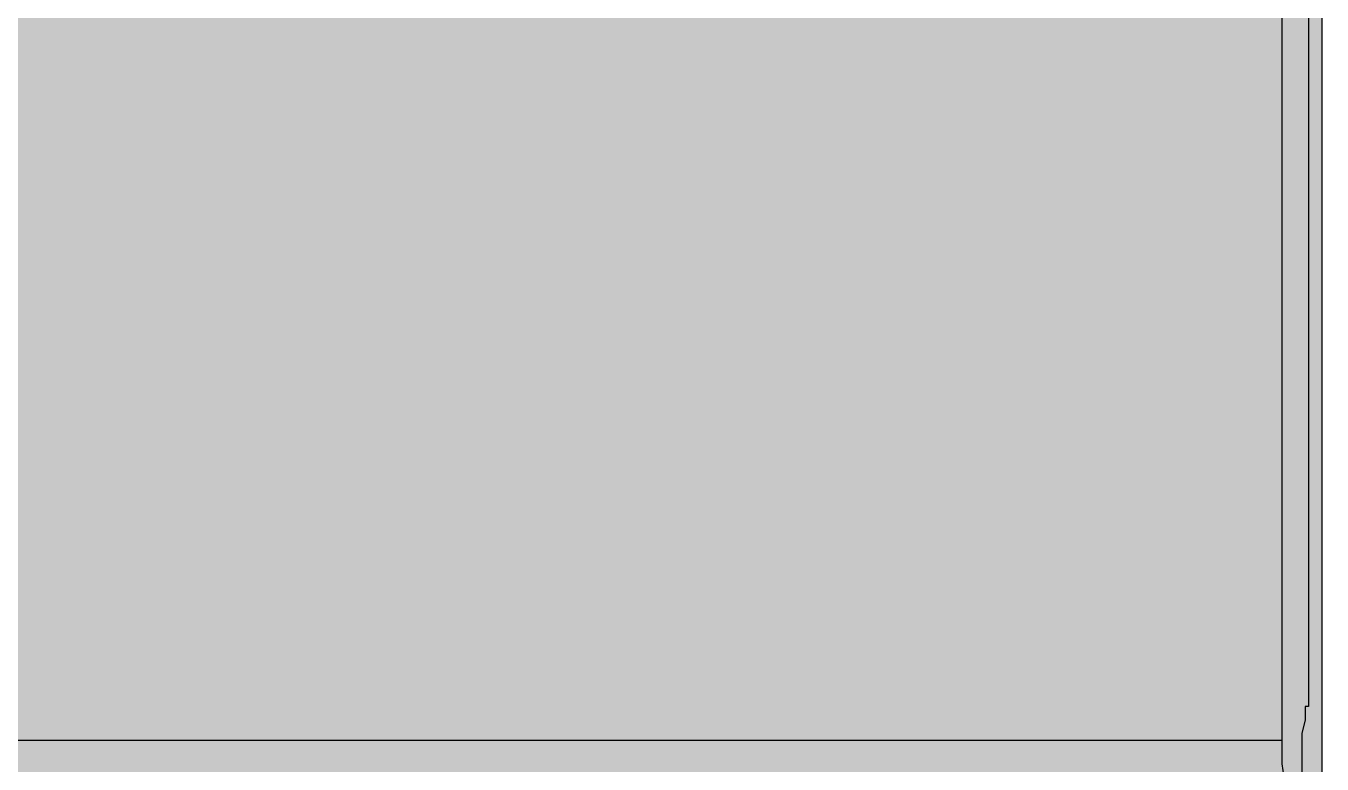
# Model space of a CAD drawing. Header units: millimetres. Extents: x 0 to 966, y -664 to 90.
# Drawn here: x 860.09 to 894, y 23.7 to 43.02 of the extents above; entities that cross this region are included whole.
import ezdxf

# ---------------------------------------------------------------- set-up
doc = ezdxf.new("R2010")
doc.units = ezdxf.units.MM
for name, color, linetype in [('HDL_BODY', 7, 'Continuous'), ('HDL_DETAIL', 7, 'Continuous'), ('HDL_PRINT', 7, 'Continuous')]:
    doc.layers.add(name, color=color, linetype=linetype)

# ---------------------------------------------------------------- blocks, each defined once
blk = doc.blocks.new('M_R8.16.1-CD_FRONT')
at = {"layer": 'HDL_BODY', "true_color": 0x202126}
blk.add_hatch(color=250, dxfattribs=at).paths.add_polyline_path([(0, 0), (144, 0), (144, 90), (0, 90)])
at = {"layer": 'HDL_BODY', "true_color": 0x2a2a30}
blk.add_hatch(color=250, dxfattribs=at).paths.add_polyline_path([(0.4, 20.52), (143.6, 20.52), (143.6, 68.31), (0.4, 68.31)])
at = {"layer": 'HDL_PRINT', "true_color": 0xdee1e9}
for points in [[(115.605, 41.078), (116.575, 42.574), (117.37, 41.078), (115.605, 41.078)], [(132.185, 41.078), (133.155, 42.663), (133.946, 41.078), (132.185, 41.078)], [(116.664, 38.873), (116.664, 39.224), (117.634, 39.224), (117.634, 38.344), (117.602, 38.315), (117.563, 38.286), (117.52, 38.256), (117.472, 38.227), (117.421, 38.198), (117.366, 38.168), (117.31, 38.138), (117.252, 38.109), (117.194, 38.079), (117.135, 38.053), (117.075, 38.033), (117.016, 38.018), (116.957, 38.007), (116.899, 38), (116.84, 37.996), (116.781, 37.994), (116.723, 37.993), (116.664, 37.993), (116.587, 37.993), (116.515, 37.994), (116.448, 37.997), (116.384, 38.004), (116.323, 38.015), (116.265, 38.03), (116.209, 38.053), (116.154, 38.082), (116.101, 38.121), (116.048, 38.168), (115.989, 38.198), (115.93, 38.228), (115.874, 38.26), (115.819, 38.293), (115.768, 38.33), (115.72, 38.37), (115.676, 38.414), (115.638, 38.464), (115.605, 38.519), (115.579, 38.582), (115.559, 38.649), (115.544, 38.72), (115.533, 38.793), (115.526, 38.866), (115.522, 38.939), (115.519, 39.01), (115.519, 39.076), (115.518, 39.138), (115.519, 39.223), (115.519, 39.302), (115.522, 39.376), (115.526, 39.446), (115.533, 39.512), (115.544, 39.575), (115.559, 39.636), (115.579, 39.695), (115.605, 39.754), (115.661, 39.812), (115.712, 39.87), (115.759, 39.927), (115.804, 39.981), (115.849, 40.033), (115.894, 40.081), (115.941, 40.124), (115.992, 40.162), (116.048, 40.194), (116.107, 40.221), (116.165, 40.241), (116.224, 40.257), (116.282, 40.268), (116.341, 40.275), (116.399, 40.28), (116.458, 40.282), (116.516, 40.283), (116.575, 40.283), (116.676, 40.283), (116.767, 40.282), (116.85, 40.279), (116.926, 40.272), (116.995, 40.261), (117.058, 40.245), (117.117, 40.223), (117.174, 40.193), (117.227, 40.155), (117.28, 40.108), (117.336, 40.075), (117.386, 40.036), (117.428, 39.993), (117.464, 39.945), (117.493, 39.894), (117.516, 39.84), (117.532, 39.784), (117.542, 39.726), (117.545, 39.667), (117.105, 39.578), (117.099, 39.616), (117.085, 39.654), (117.063, 39.692), (117.034, 39.729), (117.002, 39.767), (116.966, 39.805), (116.929, 39.843), (116.891, 39.848), (116.851, 39.86), (116.808, 39.877), (116.761, 39.895), (116.708, 39.912), (116.646, 39.925), (116.575, 39.929), (116.509, 39.925), (116.445, 39.914), (116.382, 39.897), (116.322, 39.875), (116.267, 39.849), (116.216, 39.819), (116.172, 39.787), (116.134, 39.754), (116.109, 39.701), (116.083, 39.648), (116.058, 39.593), (116.035, 39.537), (116.014, 39.479), (115.996, 39.419), (115.981, 39.355), (115.969, 39.287), (115.961, 39.215), (115.959, 39.138), (115.962, 39.053), (115.971, 38.975), (115.985, 38.903), (116.004, 38.838), (116.026, 38.779), (116.051, 38.727), (116.078, 38.681), (116.106, 38.641), (116.134, 38.608), (116.167, 38.553), (116.206, 38.504), (116.249, 38.462), (116.297, 38.426), (116.348, 38.396), (116.403, 38.373), (116.459, 38.357), (116.517, 38.347), (116.575, 38.344), (116.618, 38.349), (116.669, 38.361), (116.724, 38.379), (116.78, 38.398), (116.835, 38.415), (116.886, 38.428), (116.929, 38.433), (116.972, 38.439), (117.013, 38.455), (117.049, 38.476), (117.078, 38.497), (117.098, 38.513), (117.105, 38.519), (117.105, 38.873), (116.664, 38.873)], [(132.185, 37.993), (132.185, 40.283), (132.625, 40.283), (132.625, 39.403), (133.506, 39.403), (133.506, 40.283), (133.946, 40.283), (133.946, 37.993), (133.506, 37.993), (133.506, 38.962), (132.625, 38.962), (132.625, 37.993), (132.185, 37.993)], [(115.429, 31.998), (115.429, 34.024), (116.048, 34.024), (116.399, 32.614), (116.754, 34.024), (117.37, 34.024), (117.37, 31.998), (117.015, 31.998), (117.015, 33.584), (116.664, 31.998), (116.224, 31.998), (115.87, 33.584), (115.87, 31.998), (115.429, 31.998)], [(117.634, 31.998), (118.164, 34.024), (118.429, 34.024), (117.899, 31.998), (117.634, 31.998)], [(123.896, 31.998), (123.542, 31.998), (123.542, 33.497), (123.483, 33.441), (123.425, 33.391), (123.366, 33.346), (123.308, 33.306), (123.249, 33.269), (123.19, 33.235), (123.131, 33.203), (123.072, 33.173), (123.012, 33.143), (123.012, 33.497), (123.046, 33.526), (123.081, 33.549), (123.117, 33.567), (123.157, 33.584), (123.201, 33.601), (123.25, 33.62), (123.304, 33.643), (123.366, 33.673), (123.399, 33.709), (123.432, 33.752), (123.465, 33.799), (123.498, 33.848), (123.531, 33.898), (123.564, 33.945), (123.598, 33.988), (123.631, 34.024), (123.896, 34.024), (123.896, 31.998)], [(127.774, 31.998), (127.423, 31.998), (127.423, 33.497), (127.363, 33.441), (127.304, 33.391), (127.245, 33.346), (127.186, 33.306), (127.128, 33.269), (127.069, 33.235), (127.01, 33.203), (126.952, 33.173), (126.893, 33.143), (126.893, 33.497), (126.93, 33.526), (126.974, 33.549), (127.021, 33.567), (127.07, 33.584), (127.119, 33.601), (127.166, 33.62), (127.208, 33.643), (127.244, 33.673), (127.278, 33.709), (127.311, 33.752), (127.345, 33.799), (127.378, 33.848), (127.411, 33.898), (127.444, 33.945), (127.477, 33.988), (127.509, 34.024), (127.774, 34.024), (127.774, 31.998)], [(130.685, 32.789), (131.039, 32.614), (131.033, 32.555), (131.015, 32.498), (130.989, 32.441), (130.957, 32.387), (130.92, 32.336), (130.881, 32.288), (130.842, 32.245), (130.806, 32.206), (130.774, 32.173), (130.715, 32.121), (130.655, 32.081), (130.596, 32.05), (130.537, 32.028), (130.479, 32.013), (130.42, 32.004), (130.361, 32), (130.303, 31.998), (130.244, 31.998), (130.165, 32.001), (130.086, 32.008), (130.008, 32.021), (129.932, 32.04), (129.858, 32.063), (129.787, 32.092), (129.719, 32.127), (129.654, 32.167), (129.594, 32.212), (129.539, 32.263), (129.489, 32.318), (129.444, 32.378), (129.404, 32.442), (129.37, 32.51), (129.341, 32.582), (129.317, 32.656), (129.298, 32.732), (129.285, 32.81), (129.277, 32.888), (129.274, 32.968), (129.276, 33.061), (129.283, 33.151), (129.294, 33.236), (129.309, 33.316), (129.329, 33.393), (129.353, 33.465), (129.382, 33.532), (129.415, 33.596), (129.452, 33.655), (129.493, 33.709), (129.539, 33.759), (129.594, 33.81), (129.654, 33.855), (129.719, 33.895), (129.787, 33.929), (129.858, 33.958), (129.932, 33.982), (130.008, 34), (130.086, 34.014), (130.165, 34.021), (130.244, 34.024), (130.321, 34.021), (130.393, 34.014), (130.461, 34.003), (130.525, 33.988), (130.586, 33.97), (130.644, 33.949), (130.7, 33.926), (130.754, 33.901), (130.808, 33.875), (130.86, 33.848), (130.894, 33.811), (130.926, 33.768), (130.956, 33.721), (130.983, 33.672), (131.006, 33.623), (131.023, 33.576), (131.035, 33.534), (131.039, 33.497), (130.685, 33.408), (130.651, 33.446), (130.626, 33.482), (130.605, 33.515), (130.586, 33.543), (130.566, 33.564), (130.541, 33.579), (130.509, 33.584), (130.471, 33.617), (130.433, 33.64), (130.395, 33.656), (130.358, 33.666), (130.32, 33.671), (130.282, 33.673), (130.244, 33.673), (130.174, 33.673), (130.113, 33.671), (130.059, 33.666), (130.012, 33.656), (129.969, 33.64), (129.929, 33.617), (129.89, 33.584), (129.861, 33.525), (129.833, 33.467), (129.806, 33.408), (129.781, 33.349), (129.759, 33.291), (129.741, 33.232), (129.727, 33.173), (129.718, 33.113), (129.714, 33.054), (129.718, 32.969), (129.727, 32.891), (129.741, 32.819), (129.759, 32.754), (129.781, 32.695), (129.806, 32.644), (129.833, 32.598), (129.861, 32.56), (129.89, 32.527), (129.924, 32.469), (129.958, 32.424), (129.995, 32.393), (130.035, 32.371), (130.079, 32.358), (130.127, 32.352), (130.182, 32.349), (130.244, 32.349), (130.282, 32.349), (130.32, 32.351), (130.358, 32.356), (130.395, 32.366), (130.433, 32.382), (130.471, 32.405), (130.509, 32.438), (130.538, 32.472), (130.56, 32.506), (130.579, 32.542), (130.596, 32.581), (130.613, 32.625), (130.632, 32.673), (130.655, 32.727), (130.685, 32.789)], [(128.393, 32.968), (129.187, 32.968), (129.187, 32.527), (128.393, 32.527), (128.393, 32.968)], [(122.221, 32.439), (122.662, 32.439), (122.662, 31.998), (122.221, 31.998), (122.221, 32.439)], [(126.098, 32.439), (126.539, 32.439), (126.539, 31.998), (126.098, 31.998), (126.098, 32.439)], [(116.575, 30.853), (116.84, 30.853), (116.84, 29.793), (116.84, 29.728), (116.838, 29.663), (116.835, 29.601), (116.829, 29.541), (116.819, 29.485), (116.803, 29.435), (116.782, 29.391), (116.754, 29.353), (116.748, 29.315), (116.734, 29.278), (116.711, 29.24), (116.683, 29.202), (116.649, 29.164), (116.613, 29.126), (116.575, 29.088), (116.538, 29.085), (116.494, 29.075), (116.444, 29.061), (116.388, 29.044), (116.328, 29.028), (116.265, 29.014), (116.2, 29.004), (116.134, 29), (116.064, 29.005), (116.003, 29.018), (115.95, 29.035), (115.902, 29.054), (115.86, 29.071), (115.821, 29.084), (115.783, 29.088), (115.724, 29.122), (115.679, 29.155), (115.644, 29.188), (115.616, 29.221), (115.593, 29.254), (115.571, 29.287), (115.547, 29.32), (115.518, 29.353), (115.515, 29.391), (115.504, 29.435), (115.49, 29.485), (115.474, 29.541), (115.457, 29.601), (115.443, 29.663), (115.433, 29.728), (115.429, 29.793), (115.429, 30.853), (115.694, 30.853), (115.694, 29.793), (115.694, 29.723), (115.694, 29.662), (115.694, 29.609), (115.694, 29.562), (115.694, 29.519), (115.694, 29.48), (115.694, 29.442), (115.732, 29.404), (115.76, 29.376), (115.783, 29.353), (115.806, 29.33), (115.833, 29.302), (115.87, 29.265), (115.914, 29.265), (115.959, 29.265), (116.003, 29.265), (116.047, 29.265), (116.091, 29.265), (116.134, 29.265), (116.205, 29.265), (116.266, 29.267), (116.319, 29.272), (116.367, 29.281), (116.41, 29.297), (116.45, 29.32), (116.489, 29.353), (116.517, 29.391), (116.539, 29.435), (116.554, 29.485), (116.564, 29.541), (116.57, 29.601), (116.574, 29.663), (116.575, 29.728), (116.575, 29.793), (116.575, 30.853)], [(119.926, 29.265), (119.926, 29.088), (118.691, 29.088), (118.78, 29.177), (118.785, 29.215), (118.798, 29.252), (118.815, 29.29), (118.834, 29.328), (118.852, 29.366), (118.865, 29.404), (118.87, 29.442), (118.902, 29.475), (118.936, 29.508), (118.972, 29.54), (119.012, 29.573), (119.055, 29.606), (119.104, 29.639), (119.159, 29.672), (119.221, 29.704), (119.283, 29.767), (119.338, 29.822), (119.386, 29.871), (119.43, 29.915), (119.47, 29.954), (119.507, 29.99), (119.541, 30.025), (119.575, 30.058), (119.607, 30.096), (119.63, 30.134), (119.645, 30.172), (119.654, 30.209), (119.659, 30.247), (119.661, 30.285), (119.661, 30.323), (119.661, 30.36), (119.659, 30.398), (119.654, 30.435), (119.645, 30.473), (119.63, 30.511), (119.607, 30.55), (119.575, 30.588), (119.537, 30.593), (119.498, 30.605), (119.46, 30.622), (119.422, 30.64), (119.385, 30.657), (119.347, 30.669), (119.31, 30.674), (119.266, 30.668), (119.225, 30.652), (119.189, 30.631), (119.16, 30.61), (119.141, 30.594), (119.134, 30.588), (119.096, 30.55), (119.06, 30.511), (119.027, 30.473), (118.998, 30.435), (118.976, 30.398), (118.961, 30.36), (118.956, 30.323), (118.78, 30.323), (118.784, 30.385), (118.796, 30.44), (118.813, 30.488), (118.836, 30.532), (118.862, 30.571), (118.892, 30.608), (118.924, 30.641), (118.956, 30.674), (118.993, 30.707), (119.036, 30.74), (119.084, 30.77), (119.133, 30.797), (119.182, 30.82), (119.23, 30.837), (119.273, 30.849), (119.31, 30.853), (119.376, 30.849), (119.44, 30.837), (119.503, 30.82), (119.563, 30.797), (119.618, 30.77), (119.669, 30.74), (119.713, 30.707), (119.75, 30.674), (119.784, 30.641), (119.816, 30.608), (119.845, 30.571), (119.872, 30.532), (119.894, 30.488), (119.911, 30.44), (119.922, 30.385), (119.926, 30.323), (119.92, 30.279), (119.904, 30.238), (119.883, 30.202), (119.862, 30.173), (119.846, 30.154), (119.84, 30.148), (119.835, 30.109), (119.822, 30.071), (119.805, 30.033), (119.786, 29.995), (119.768, 29.957), (119.755, 29.92), (119.75, 29.883), (119.713, 29.849), (119.67, 29.816), (119.623, 29.782), (119.573, 29.749), (119.524, 29.716), (119.477, 29.683), (119.433, 29.65), (119.396, 29.618), (119.335, 29.585), (119.281, 29.551), (119.236, 29.518), (119.2, 29.486), (119.171, 29.453), (119.151, 29.42), (119.138, 29.387), (119.134, 29.353), (119.091, 29.344), (119.064, 29.322), (119.051, 29.296), (119.046, 29.274), (119.045, 29.265), (119.926, 29.265)], [(120.102, 29.529), (120.367, 29.529), (120.367, 29.492), (120.369, 29.454), (120.374, 29.416), (120.383, 29.379), (120.399, 29.341), (120.423, 29.303), (120.456, 29.265), (120.494, 29.26), (120.532, 29.247), (120.569, 29.23), (120.607, 29.211), (120.645, 29.194), (120.683, 29.182), (120.721, 29.177), (120.759, 29.182), (120.797, 29.196), (120.834, 29.218), (120.872, 29.247), (120.91, 29.28), (120.947, 29.316), (120.986, 29.353), (120.992, 29.367), (121.008, 29.402), (121.029, 29.452), (121.049, 29.51), (121.065, 29.567), (121.072, 29.618), (121.067, 29.688), (121.055, 29.747), (121.038, 29.796), (121.02, 29.834), (121.003, 29.861), (120.99, 29.877), (120.986, 29.883), (120.947, 29.92), (120.91, 29.955), (120.872, 29.988), (120.834, 30.016), (120.797, 30.039), (120.759, 30.053), (120.721, 30.058), (120.683, 30.053), (120.645, 30.041), (120.607, 30.023), (120.569, 30.004), (120.532, 29.987), (120.494, 29.974), (120.456, 29.969), (120.367, 29.883), (120.191, 29.883), (120.367, 30.763), (121.161, 30.763), (121.161, 30.588), (120.456, 30.588), (120.367, 30.148), (120.438, 30.152), (120.499, 30.165), (120.553, 30.181), (120.6, 30.2), (120.643, 30.217), (120.682, 30.229), (120.721, 30.234), (120.783, 30.23), (120.839, 30.219), (120.891, 30.202), (120.941, 30.179), (120.991, 30.153), (121.043, 30.123), (121.099, 30.091), (121.161, 30.058), (121.191, 30.021), (121.213, 29.976), (121.229, 29.926), (121.239, 29.87), (121.246, 29.811), (121.249, 29.748), (121.25, 29.684), (121.25, 29.618), (121.25, 29.575), (121.248, 29.524), (121.243, 29.469), (121.234, 29.413), (121.218, 29.358), (121.194, 29.308), (121.161, 29.265), (121.128, 29.209), (121.09, 29.16), (121.046, 29.118), (120.999, 29.082), (120.947, 29.053), (120.893, 29.03), (120.837, 29.013), (120.779, 29.004), (120.721, 29), (120.655, 29.004), (120.59, 29.015), (120.527, 29.033), (120.467, 29.055), (120.411, 29.082), (120.361, 29.112), (120.317, 29.144), (120.28, 29.177), (120.247, 29.21), (120.215, 29.244), (120.184, 29.281), (120.157, 29.32), (120.135, 29.363), (120.117, 29.412), (120.106, 29.467), (120.102, 29.529)], [(123.542, 29.088), (122.837, 30.853), (123.102, 30.853), (123.542, 29.529), (123.547, 29.492), (123.56, 29.454), (123.577, 29.416), (123.596, 29.379), (123.614, 29.341), (123.626, 29.303), (123.631, 29.265), (123.636, 29.303), (123.648, 29.341), (123.665, 29.379), (123.684, 29.416), (123.701, 29.454), (123.713, 29.492), (123.718, 29.529), (124.158, 30.853), (124.423, 30.853), (123.718, 29.088), (123.542, 29.088)], [(117.194, 29.088), (117.194, 29.969), (117.28, 29.969), (117.28, 29.883), (117.319, 29.915), (117.359, 29.938), (117.402, 29.953), (117.449, 29.962), (117.503, 29.967), (117.564, 29.969), (117.634, 29.969), (117.721, 29.969), (117.759, 29.963), (117.787, 29.947), (117.81, 29.926), (117.833, 29.905), (117.861, 29.889), (117.899, 29.883), (117.899, 29.793), (117.899, 29.749), (117.899, 29.718), (117.899, 29.691), (117.899, 29.661), (117.899, 29.618), (117.899, 29.088), (117.721, 29.088), (117.721, 29.618), (117.721, 29.661), (117.721, 29.691), (117.721, 29.718), (117.721, 29.749), (117.721, 29.793), (117.634, 29.793), (117.634, 29.837), (117.629, 29.863), (117.615, 29.877), (117.589, 29.882), (117.545, 29.883), (117.508, 29.882), (117.481, 29.879), (117.458, 29.872), (117.436, 29.856), (117.408, 29.831), (117.37, 29.793), (117.365, 29.788), (117.352, 29.772), (117.334, 29.745), (117.315, 29.707), (117.298, 29.658), (117.285, 29.599), (117.28, 29.529), (117.28, 29.088), (117.194, 29.088)], [(124.512, 29.704), (124.512, 29.969), (124.546, 30.002), (124.58, 30.035), (124.616, 30.065), (124.655, 30.092), (124.699, 30.115), (124.747, 30.132), (124.802, 30.144), (124.863, 30.148), (124.87, 30.147), (124.89, 30.144), (124.919, 30.136), (124.956, 30.121), (124.998, 30.096), (125.042, 30.058), (125.049, 30.058), (125.068, 30.055), (125.096, 30.047), (125.132, 30.032), (125.174, 30.007), (125.218, 29.969), (125.262, 29.969), (125.293, 29.969), (125.32, 29.969), (125.35, 29.969), (125.393, 29.969), (125.482, 29.969), (125.572, 29.969), (125.609, 30.002), (125.644, 30.028), (125.677, 30.049), (125.705, 30.068), (125.728, 30.089), (125.742, 30.114), (125.747, 30.148), (125.747, 29.883), (125.709, 29.845), (125.681, 29.82), (125.658, 29.805), (125.636, 29.797), (125.609, 29.794), (125.572, 29.793), (125.565, 29.756), (125.545, 29.731), (125.516, 29.715), (125.479, 29.708), (125.437, 29.705), (125.393, 29.704), (125.307, 29.704), (125.269, 29.737), (125.23, 29.761), (125.192, 29.777), (125.154, 29.786), (125.117, 29.791), (125.079, 29.793), (125.042, 29.793), (124.998, 29.831), (124.956, 29.856), (124.919, 29.872), (124.89, 29.879), (124.87, 29.882), (124.863, 29.883), (124.821, 29.883), (124.79, 29.883), (124.763, 29.883), (124.732, 29.883), (124.688, 29.883), (124.683, 29.849), (124.669, 29.824), (124.647, 29.803), (124.619, 29.784), (124.586, 29.763), (124.55, 29.738), (124.512, 29.704)], [(115.518, 27.854), (115.695, 27.854), (115.695, 26.091), (115.518, 26.091), (115.518, 27.854)], [(121.072, 26.092), (120.896, 26.092), (120.896, 27.502), (120.853, 27.458), (120.812, 27.417), (120.776, 27.381), (120.747, 27.352), (120.728, 27.333), (120.721, 27.326), (120.683, 27.293), (120.645, 27.27), (120.607, 27.254), (120.569, 27.244), (120.532, 27.239), (120.494, 27.238), (120.456, 27.237), (120.456, 27.414), (120.493, 27.443), (120.536, 27.466), (120.584, 27.485), (120.633, 27.502), (120.682, 27.519), (120.73, 27.538), (120.773, 27.561), (120.81, 27.59), (120.842, 27.628), (120.867, 27.666), (120.887, 27.703), (120.906, 27.741), (120.927, 27.779), (120.952, 27.817), (120.986, 27.854), (121.072, 27.854), (121.072, 26.092)], [(124.602, 26.092), (125.307, 26.973), (124.688, 27.854), (124.953, 27.854), (125.307, 27.414), (125.312, 27.376), (125.324, 27.338), (125.341, 27.3), (125.359, 27.263), (125.376, 27.225), (125.388, 27.187), (125.393, 27.149), (125.426, 27.187), (125.452, 27.225), (125.473, 27.263), (125.492, 27.3), (125.513, 27.338), (125.538, 27.376), (125.572, 27.414), (125.923, 27.854), (126.188, 27.854), (125.572, 27.061), (126.188, 26.092), (125.923, 26.092), (125.482, 26.708), (125.473, 26.752), (125.451, 26.778), (125.425, 26.791), (125.402, 26.796), (125.393, 26.797), (125.307, 26.708), (124.863, 26.092), (124.602, 26.092)], [(118.956, 26.092), (119.396, 26.797), (118.956, 27.326), (119.221, 27.326), (119.396, 27.061), (119.434, 27.024), (119.459, 26.996), (119.474, 26.973), (119.482, 26.95), (119.485, 26.922), (119.486, 26.885), (119.523, 26.928), (119.548, 26.97), (119.564, 27.006), (119.572, 27.035), (119.574, 27.054), (119.575, 27.061), (119.84, 27.326), (120.102, 27.326), (119.661, 26.797), (120.102, 26.092), (119.84, 26.092), (119.575, 26.444), (119.486, 26.62), (119.221, 26.092), (118.956, 26.092)], [(116.048, 26.092), (116.048, 26.973), (116.224, 26.973), (116.224, 26.885), (116.261, 26.922), (116.298, 26.958), (116.336, 26.991), (116.374, 27.02), (116.412, 27.042), (116.45, 27.056), (116.489, 27.061), (116.525, 27.061), (116.553, 27.058), (116.575, 27.05), (116.598, 27.035), (116.626, 27.01), (116.664, 26.973), (116.674, 26.972), (116.696, 26.967), (116.722, 26.954), (116.744, 26.928), (116.754, 26.885), (116.84, 26.797), (116.84, 26.787), (116.84, 26.76), (116.84, 26.72), (116.84, 26.673), (116.84, 26.62), (116.84, 26.092), (116.664, 26.092), (116.664, 26.62), (116.664, 26.673), (116.664, 26.72), (116.664, 26.76), (116.664, 26.787), (116.664, 26.797), (116.575, 26.885), (116.489, 26.885), (116.444, 26.884), (116.403, 26.882), (116.366, 26.874), (116.337, 26.859), (116.317, 26.834), (116.31, 26.797), (116.274, 26.79), (116.249, 26.771), (116.235, 26.742), (116.227, 26.705), (116.224, 26.664), (116.224, 26.62), (116.224, 26.092), (116.048, 26.092)]]:
    blk.add_hatch(color=254, dxfattribs=at).paths.add_polyline_path(points)
h = blk.add_hatch(color=254, dxfattribs=at)
h.paths.add_polyline_path([(118.605, 31.998), (118.605, 34.024), (119.486, 34.024), (119.551, 34.024), (119.616, 34.023), (119.679, 34.019), (119.739, 34.013), (119.795, 34.003), (119.846, 33.988), (119.89, 33.966), (119.926, 33.938), (119.964, 33.932), (120.002, 33.918), (120.04, 33.895), (120.077, 33.867), (120.115, 33.834), (120.153, 33.797), (120.191, 33.759), (120.196, 33.722), (120.209, 33.685), (120.226, 33.647), (120.245, 33.609), (120.262, 33.572), (120.275, 33.534), (120.28, 33.497), (120.276, 33.431), (120.265, 33.365), (120.247, 33.302), (120.224, 33.242), (120.197, 33.186), (120.167, 33.136), (120.135, 33.091), (120.102, 33.054), (120.069, 33.022), (120.035, 32.99), (119.999, 32.961), (119.96, 32.934), (119.916, 32.911), (119.867, 32.894), (119.812, 32.883), (119.75, 32.879), (119.784, 32.873), (119.809, 32.859), (119.83, 32.837), (119.849, 32.808), (119.869, 32.776), (119.894, 32.74), (119.926, 32.703), (119.959, 32.695), (119.993, 32.674), (120.026, 32.643), (120.058, 32.604), (120.091, 32.561), (120.124, 32.517), (120.158, 32.475), (120.191, 32.438), (120.367, 31.998), (119.926, 31.998), (119.661, 32.438), (119.603, 32.5), (119.558, 32.554), (119.524, 32.599), (119.496, 32.636), (119.473, 32.666), (119.451, 32.686), (119.426, 32.699), (119.396, 32.703), (119.387, 32.745), (119.366, 32.771), (119.34, 32.784), (119.319, 32.789), (119.31, 32.789), (119.272, 32.827), (119.244, 32.852), (119.221, 32.867), (119.198, 32.875), (119.171, 32.878), (119.134, 32.879), (119.045, 32.879), (119.045, 31.998), (118.605, 31.998)])
h.paths.add_polyline_path([(119.045, 33.143), (119.31, 33.143), (119.375, 33.143), (119.439, 33.145), (119.498, 33.148), (119.551, 33.154), (119.596, 33.165), (119.631, 33.181), (119.653, 33.203), (119.661, 33.233), (119.705, 33.233), (119.731, 33.238), (119.745, 33.251), (119.75, 33.277), (119.75, 33.319), (119.794, 33.328), (119.82, 33.35), (119.834, 33.377), (119.839, 33.399), (119.84, 33.408), (119.839, 33.452), (119.836, 33.493), (119.829, 33.529), (119.813, 33.558), (119.788, 33.577), (119.75, 33.584), (119.741, 33.627), (119.719, 33.654), (119.693, 33.667), (119.67, 33.672), (119.661, 33.673), (119.624, 33.673), (119.585, 33.673), (119.542, 33.673), (119.495, 33.673), (119.441, 33.673), (119.38, 33.673), (119.31, 33.673), (119.045, 33.673), (119.045, 33.143)])
h = blk.add_hatch(color=254, dxfattribs=at)
h.paths.add_polyline_path([(120.896, 33.054), (120.859, 33.092), (120.822, 33.128), (120.784, 33.162), (120.746, 33.19), (120.708, 33.213), (120.67, 33.227), (120.631, 33.233), (120.631, 33.276), (120.631, 33.32), (120.631, 33.364), (120.631, 33.408), (120.631, 33.453), (120.631, 33.497), (120.632, 33.567), (120.633, 33.628), (120.638, 33.681), (120.648, 33.728), (120.664, 33.77), (120.688, 33.81), (120.721, 33.848), (120.783, 33.882), (120.839, 33.913), (120.891, 33.943), (120.941, 33.97), (120.991, 33.992), (121.043, 34.009), (121.099, 34.02), (121.161, 34.024), (121.243, 34.021), (121.314, 34.012), (121.374, 33.998), (121.425, 33.98), (121.47, 33.958), (121.508, 33.934), (121.542, 33.907), (121.572, 33.878), (121.602, 33.848), (121.66, 33.815), (121.703, 33.781), (121.734, 33.744), (121.755, 33.705), (121.768, 33.662), (121.774, 33.614), (121.777, 33.559), (121.777, 33.497), (121.777, 33.459), (121.775, 33.421), (121.77, 33.383), (121.761, 33.345), (121.746, 33.307), (121.723, 33.27), (121.691, 33.233), (121.686, 33.199), (121.671, 33.174), (121.649, 33.153), (121.621, 33.134), (121.588, 33.113), (121.552, 33.087), (121.515, 33.054), (121.552, 33.049), (121.59, 33.035), (121.627, 33.013), (121.665, 32.985), (121.703, 32.952), (121.74, 32.916), (121.777, 32.879), (121.81, 32.84), (121.834, 32.803), (121.85, 32.765), (121.859, 32.727), (121.864, 32.69), (121.866, 32.652), (121.866, 32.614), (121.862, 32.548), (121.851, 32.483), (121.834, 32.421), (121.811, 32.361), (121.784, 32.306), (121.755, 32.255), (121.723, 32.211), (121.691, 32.173), (121.658, 32.121), (121.62, 32.081), (121.576, 32.05), (121.528, 32.028), (121.477, 32.013), (121.423, 32.004), (121.367, 32), (121.309, 31.998), (121.25, 31.998), (121.191, 31.998), (121.132, 31.999), (121.073, 32.001), (121.014, 32.006), (120.955, 32.013), (120.896, 32.024), (120.838, 32.039), (120.779, 32.059), (120.721, 32.084), (120.691, 32.141), (120.662, 32.193), (120.635, 32.242), (120.611, 32.291), (120.589, 32.343), (120.571, 32.398), (120.557, 32.461), (120.548, 32.532), (120.545, 32.614), (120.545, 32.652), (120.547, 32.69), (120.552, 32.727), (120.561, 32.765), (120.577, 32.803), (120.599, 32.84), (120.631, 32.879), (120.67, 32.916), (120.708, 32.952), (120.746, 32.985), (120.784, 33.013), (120.822, 33.035), (120.859, 33.049), (120.896, 33.054)])
h.paths.add_polyline_path([(120.896, 32.614), (120.901, 32.577), (120.914, 32.539), (120.931, 32.501), (120.95, 32.464), (120.968, 32.425), (120.981, 32.387), (120.986, 32.349), (121.023, 32.344), (121.06, 32.332), (121.098, 32.315), (121.136, 32.297), (121.174, 32.28), (121.212, 32.268), (121.25, 32.263), (121.257, 32.269), (121.276, 32.285), (121.305, 32.306), (121.341, 32.327), (121.382, 32.343), (121.426, 32.349), (121.431, 32.387), (121.444, 32.425), (121.461, 32.464), (121.48, 32.501), (121.498, 32.539), (121.51, 32.577), (121.515, 32.614), (121.51, 32.652), (121.498, 32.69), (121.48, 32.727), (121.461, 32.765), (121.444, 32.803), (121.431, 32.84), (121.426, 32.879), (121.388, 32.883), (121.35, 32.896), (121.312, 32.914), (121.275, 32.933), (121.237, 32.95), (121.199, 32.963), (121.161, 32.968), (121.128, 32.963), (121.102, 32.948), (121.082, 32.926), (121.063, 32.897), (121.042, 32.864), (121.018, 32.827), (120.986, 32.789), (120.979, 32.782), (120.962, 32.764), (120.941, 32.735), (120.919, 32.699), (120.903, 32.658), (120.896, 32.614)])
h.paths.add_polyline_path([(120.986, 33.497), (120.986, 33.445), (120.986, 33.396), (120.986, 33.356), (120.986, 33.329), (120.986, 33.319), (121.029, 33.283), (121.069, 33.258), (121.106, 33.243), (121.135, 33.236), (121.154, 33.233), (121.161, 33.233), (121.205, 33.233), (121.246, 33.236), (121.282, 33.243), (121.311, 33.258), (121.33, 33.283), (121.337, 33.319), (121.374, 33.326), (121.4, 33.345), (121.415, 33.375), (121.423, 33.411), (121.426, 33.453), (121.426, 33.497), (121.426, 33.534), (121.423, 33.561), (121.415, 33.584), (121.4, 33.607), (121.374, 33.635), (121.337, 33.673), (121.33, 33.679), (121.311, 33.695), (121.282, 33.716), (121.246, 33.737), (121.205, 33.753), (121.161, 33.759), (121.154, 33.753), (121.135, 33.737), (121.106, 33.716), (121.069, 33.695), (121.029, 33.679), (120.986, 33.673), (120.986, 33.629), (120.986, 33.597), (120.986, 33.571), (120.986, 33.54), (120.986, 33.497)])
h = blk.add_hatch(color=254, dxfattribs=at)
h.paths.add_polyline_path([(125.747, 33.497), (125.393, 33.497), (125.387, 33.534), (125.371, 33.561), (125.35, 33.584), (125.329, 33.607), (125.313, 33.635), (125.307, 33.673), (125.297, 33.673), (125.27, 33.673), (125.23, 33.673), (125.181, 33.673), (125.128, 33.673), (125.092, 33.672), (125.064, 33.67), (125.042, 33.662), (125.019, 33.646), (124.991, 33.621), (124.953, 33.584), (124.923, 33.551), (124.901, 33.516), (124.885, 33.476), (124.875, 33.43), (124.868, 33.376), (124.865, 33.312), (124.864, 33.235), (124.863, 33.143), (124.897, 33.176), (124.932, 33.208), (124.968, 33.238), (125.008, 33.265), (125.052, 33.287), (125.101, 33.304), (125.156, 33.315), (125.218, 33.319), (125.28, 33.315), (125.334, 33.304), (125.383, 33.287), (125.427, 33.265), (125.467, 33.238), (125.503, 33.208), (125.538, 33.176), (125.572, 33.143), (125.624, 33.088), (125.665, 33.036), (125.695, 32.987), (125.717, 32.937), (125.732, 32.886), (125.741, 32.83), (125.745, 32.767), (125.747, 32.696), (125.747, 32.614), (125.747, 32.555), (125.745, 32.498), (125.741, 32.441), (125.732, 32.387), (125.717, 32.336), (125.695, 32.288), (125.665, 32.245), (125.624, 32.206), (125.572, 32.173), (125.534, 32.14), (125.49, 32.108), (125.439, 32.079), (125.383, 32.052), (125.324, 32.03), (125.26, 32.013), (125.195, 32.002), (125.128, 31.998), (125.07, 32.001), (125.011, 32.01), (124.953, 32.024), (124.894, 32.042), (124.836, 32.064), (124.777, 32.088), (124.719, 32.115), (124.66, 32.144), (124.602, 32.173), (124.577, 32.224), (124.553, 32.278), (124.53, 32.337), (124.508, 32.4), (124.488, 32.468), (124.47, 32.54), (124.454, 32.617), (124.441, 32.698), (124.431, 32.784), (124.425, 32.873), (124.423, 32.968), (124.425, 33.061), (124.432, 33.151), (124.443, 33.236), (124.458, 33.316), (124.478, 33.393), (124.502, 33.465), (124.531, 33.532), (124.563, 33.596), (124.601, 33.655), (124.642, 33.709), (124.688, 33.759), (124.717, 33.81), (124.752, 33.855), (124.792, 33.895), (124.837, 33.929), (124.887, 33.958), (124.942, 33.982), (125.003, 34), (125.069, 34.014), (125.141, 34.021), (125.218, 34.024), (125.261, 34.019), (125.311, 34.007), (125.366, 33.99), (125.423, 33.972), (125.478, 33.955), (125.529, 33.942), (125.572, 33.938), (125.604, 33.9), (125.636, 33.856), (125.665, 33.805), (125.692, 33.75), (125.715, 33.69), (125.732, 33.628), (125.743, 33.563), (125.747, 33.497)])
h.paths.add_polyline_path([(124.863, 32.703), (124.864, 32.633), (124.866, 32.574), (124.87, 32.525), (124.88, 32.487), (124.896, 32.46), (124.92, 32.444), (124.953, 32.438), (124.986, 32.4), (125.011, 32.364), (125.032, 32.332), (125.051, 32.304), (125.071, 32.282), (125.096, 32.268), (125.128, 32.263), (125.173, 32.269), (125.214, 32.285), (125.251, 32.306), (125.28, 32.327), (125.3, 32.343), (125.307, 32.349), (125.339, 32.387), (125.362, 32.425), (125.377, 32.464), (125.386, 32.501), (125.391, 32.539), (125.393, 32.577), (125.393, 32.614), (125.393, 32.684), (125.391, 32.745), (125.386, 32.799), (125.377, 32.846), (125.362, 32.889), (125.339, 32.929), (125.307, 32.968), (125.3, 32.974), (125.28, 32.99), (125.251, 33.011), (125.214, 33.032), (125.173, 33.048), (125.128, 33.054), (125.092, 33.048), (125.064, 33.032), (125.042, 33.011), (125.019, 32.99), (124.991, 32.974), (124.953, 32.968), (124.92, 32.93), (124.896, 32.891), (124.88, 32.853), (124.87, 32.815), (124.866, 32.778), (124.864, 32.74), (124.863, 32.703)])
h = blk.add_hatch(color=254, dxfattribs=at)
h.paths.add_polyline_path([(131.39, 34.024), (132.095, 34.024), (132.161, 34.024), (132.226, 34.023), (132.289, 34.019), (132.349, 34.013), (132.405, 34.003), (132.455, 33.988), (132.499, 33.966), (132.536, 33.938), (132.574, 33.932), (132.612, 33.918), (132.65, 33.895), (132.688, 33.867), (132.726, 33.834), (132.764, 33.797), (132.801, 33.759), (132.839, 33.722), (132.875, 33.685), (132.907, 33.647), (132.935, 33.609), (132.957, 33.572), (132.971, 33.534), (132.976, 33.497), (133.003, 33.438), (133.024, 33.379), (133.039, 33.32), (133.05, 33.261), (133.058, 33.202), (133.062, 33.143), (133.065, 33.085), (133.065, 33.026), (133.066, 32.968), (133.065, 32.905), (133.064, 32.848), (133.061, 32.796), (133.054, 32.747), (133.044, 32.697), (133.028, 32.645), (133.006, 32.589), (132.976, 32.527), (132.972, 32.494), (132.961, 32.459), (132.944, 32.423), (132.922, 32.383), (132.895, 32.339), (132.866, 32.29), (132.834, 32.235), (132.801, 32.173), (132.764, 32.169), (132.726, 32.156), (132.688, 32.138), (132.65, 32.119), (132.612, 32.102), (132.574, 32.089), (132.536, 32.084), (132.494, 32.052), (132.444, 32.029), (132.389, 32.014), (132.332, 32.005), (132.277, 32), (132.227, 31.998), (132.185, 31.998), (131.39, 31.998), (131.39, 34.024)])
h.paths.add_polyline_path([(131.831, 33.673), (131.831, 32.349), (132.095, 32.349), (132.14, 32.349), (132.184, 32.349), (132.228, 32.349), (132.272, 32.349), (132.316, 32.349), (132.36, 32.349), (132.398, 32.356), (132.426, 32.372), (132.449, 32.394), (132.472, 32.415), (132.499, 32.432), (132.536, 32.438), (132.542, 32.476), (132.559, 32.504), (132.58, 32.527), (132.602, 32.55), (132.618, 32.577), (132.625, 32.614), (132.625, 32.651), (132.625, 32.696), (132.625, 32.746), (132.625, 32.802), (132.625, 32.861), (132.625, 32.924), (132.625, 32.988), (132.625, 33.054), (132.625, 33.097), (132.625, 33.148), (132.625, 33.203), (132.625, 33.259), (132.625, 33.315), (132.625, 33.365), (132.625, 33.408), (132.618, 33.415), (132.602, 33.434), (132.58, 33.464), (132.559, 33.5), (132.542, 33.541), (132.536, 33.584), (132.493, 33.59), (132.452, 33.607), (132.416, 33.628), (132.387, 33.65), (132.367, 33.666), (132.36, 33.673), (132.322, 33.673), (132.282, 33.673), (132.24, 33.673), (132.192, 33.673), (132.139, 33.673), (132.077, 33.673), (132.006, 33.673), (131.831, 33.673)])
h = blk.add_hatch(color=254, dxfattribs=at)
h.paths.add_polyline_path([(121.515, 29.883), (121.518, 29.968), (121.526, 30.046), (121.538, 30.118), (121.551, 30.183), (121.566, 30.241), (121.579, 30.293), (121.591, 30.339), (121.599, 30.377), (121.602, 30.409), (121.635, 30.48), (121.66, 30.54), (121.681, 30.588), (121.7, 30.626), (121.72, 30.653), (121.745, 30.669), (121.777, 30.674), (121.814, 30.707), (121.858, 30.74), (121.905, 30.77), (121.954, 30.797), (122.004, 30.82), (122.051, 30.837), (122.094, 30.849), (122.131, 30.853), (122.169, 30.848), (122.207, 30.835), (122.245, 30.817), (122.283, 30.798), (122.32, 30.781), (122.358, 30.768), (122.396, 30.763), (122.428, 30.758), (122.453, 30.744), (122.473, 30.721), (122.492, 30.693), (122.513, 30.66), (122.538, 30.625), (122.572, 30.588), (122.577, 30.55), (122.59, 30.511), (122.607, 30.473), (122.626, 30.435), (122.643, 30.398), (122.656, 30.36), (122.661, 30.323), (122.661, 30.286), (122.661, 30.241), (122.661, 30.191), (122.661, 30.135), (122.661, 30.076), (122.661, 30.013), (122.661, 29.948), (122.661, 29.883), (122.661, 29.816), (122.661, 29.751), (122.661, 29.688), (122.661, 29.628), (122.661, 29.573), (122.661, 29.523), (122.661, 29.479), (122.661, 29.442), (122.631, 29.38), (122.608, 29.325), (122.589, 29.276), (122.572, 29.232), (122.555, 29.192), (122.536, 29.156), (122.512, 29.122), (122.483, 29.088), (122.441, 29.084), (122.391, 29.071), (122.336, 29.054), (122.28, 29.035), (122.225, 29.018), (122.174, 29.005), (122.131, 29), (122.069, 29.004), (122.013, 29.015), (121.961, 29.033), (121.911, 29.055), (121.861, 29.082), (121.809, 29.112), (121.753, 29.144), (121.691, 29.177), (121.664, 29.232), (121.638, 29.293), (121.614, 29.357), (121.591, 29.425), (121.57, 29.497), (121.551, 29.571), (121.536, 29.647), (121.525, 29.725), (121.518, 29.803), (121.515, 29.883)])
h.paths.add_polyline_path([(121.777, 29.883), (121.777, 29.798), (121.778, 29.719), (121.78, 29.648), (121.785, 29.582), (121.792, 29.524), (121.804, 29.471), (121.819, 29.425), (121.84, 29.386), (121.866, 29.353), (121.905, 29.316), (121.942, 29.28), (121.98, 29.247), (122.018, 29.218), (122.055, 29.196), (122.093, 29.182), (122.131, 29.177), (122.169, 29.182), (122.207, 29.196), (122.245, 29.218), (122.283, 29.247), (122.32, 29.28), (122.358, 29.316), (122.396, 29.353), (122.422, 29.386), (122.442, 29.425), (122.457, 29.471), (122.468, 29.524), (122.475, 29.582), (122.479, 29.648), (122.482, 29.719), (122.482, 29.798), (122.483, 29.883), (122.482, 29.983), (122.482, 30.073), (122.48, 30.154), (122.477, 30.225), (122.472, 30.289), (122.464, 30.344), (122.453, 30.393), (122.438, 30.434), (122.42, 30.469), (122.396, 30.499), (122.358, 30.536), (122.32, 30.572), (122.283, 30.605), (122.245, 30.633), (122.207, 30.655), (122.169, 30.669), (122.131, 30.674), (122.093, 30.669), (122.055, 30.655), (122.018, 30.633), (121.98, 30.605), (121.942, 30.572), (121.905, 30.536), (121.866, 30.499), (121.842, 30.469), (121.823, 30.434), (121.808, 30.393), (121.796, 30.344), (121.788, 30.289), (121.783, 30.225), (121.78, 30.154), (121.778, 30.073), (121.777, 29.983), (121.777, 29.883)])
h = blk.add_hatch(color=254, dxfattribs=at)
h.paths.add_polyline_path([(118.164, 30.058), (118.164, 30.323), (118.429, 30.323), (118.429, 30.058), (118.164, 30.058)])
h.paths.add_polyline_path([(118.164, 29.088), (118.164, 29.265), (118.429, 29.265), (118.429, 29.088), (118.164, 29.088)])
h = blk.add_hatch(color=254, dxfattribs=at)
h.paths.add_polyline_path([(117.986, 27.061), (117.943, 27.068), (117.902, 27.084), (117.865, 27.105), (117.836, 27.126), (117.817, 27.143), (117.81, 27.149), (117.777, 27.187), (117.753, 27.225), (117.737, 27.263), (117.728, 27.3), (117.723, 27.338), (117.721, 27.376), (117.721, 27.414), (117.725, 27.451), (117.736, 27.494), (117.754, 27.541), (117.777, 27.59), (117.804, 27.639), (117.834, 27.686), (117.866, 27.729), (117.899, 27.766), (117.937, 27.799), (117.976, 27.822), (118.018, 27.838), (118.066, 27.847), (118.119, 27.852), (118.18, 27.854), (118.251, 27.854), (118.313, 27.854), (118.369, 27.852), (118.417, 27.845), (118.461, 27.832), (118.5, 27.811), (118.537, 27.78), (118.571, 27.736), (118.605, 27.678), (118.642, 27.64), (118.677, 27.603), (118.71, 27.565), (118.738, 27.527), (118.761, 27.489), (118.775, 27.452), (118.78, 27.414), (118.775, 27.376), (118.763, 27.338), (118.745, 27.3), (118.726, 27.263), (118.709, 27.225), (118.696, 27.187), (118.691, 27.149), (118.654, 27.143), (118.627, 27.126), (118.604, 27.105), (118.581, 27.084), (118.553, 27.068), (118.515, 27.061), (118.553, 27.028), (118.589, 27.003), (118.622, 26.982), (118.65, 26.963), (118.672, 26.943), (118.686, 26.918), (118.691, 26.885), (118.724, 26.847), (118.748, 26.809), (118.764, 26.771), (118.773, 26.734), (118.778, 26.696), (118.78, 26.658), (118.78, 26.62), (118.78, 26.558), (118.779, 26.502), (118.776, 26.45), (118.769, 26.4), (118.758, 26.35), (118.743, 26.298), (118.72, 26.242), (118.691, 26.18), (118.629, 26.151), (118.573, 26.129), (118.522, 26.113), (118.472, 26.103), (118.422, 26.096), (118.37, 26.093), (118.313, 26.092), (118.251, 26.092), (118.185, 26.092), (118.12, 26.093), (118.058, 26.096), (117.998, 26.103), (117.942, 26.113), (117.892, 26.129), (117.847, 26.151), (117.81, 26.18), (117.777, 26.242), (117.745, 26.298), (117.715, 26.35), (117.689, 26.4), (117.666, 26.45), (117.649, 26.502), (117.638, 26.558), (117.634, 26.62), (117.639, 26.658), (117.652, 26.696), (117.668, 26.734), (117.687, 26.771), (117.704, 26.809), (117.716, 26.847), (117.721, 26.885), (117.759, 26.918), (117.797, 26.943), (117.835, 26.963), (117.873, 26.982), (117.911, 27.003), (117.948, 27.028), (117.986, 27.061)])
h.paths.add_polyline_path([(117.899, 26.62), (117.899, 26.568), (117.899, 26.52), (117.899, 26.481), (117.899, 26.454), (117.899, 26.444), (117.936, 26.407), (117.963, 26.379), (117.986, 26.356), (118.009, 26.333), (118.037, 26.305), (118.075, 26.268), (118.085, 26.268), (118.112, 26.268), (118.151, 26.268), (118.199, 26.268), (118.251, 26.268), (118.289, 26.268), (118.327, 26.27), (118.365, 26.275), (118.403, 26.284), (118.441, 26.3), (118.478, 26.323), (118.515, 26.356), (118.548, 26.394), (118.572, 26.432), (118.588, 26.469), (118.598, 26.507), (118.603, 26.545), (118.604, 26.583), (118.605, 26.62), (118.604, 26.658), (118.603, 26.696), (118.598, 26.734), (118.588, 26.771), (118.572, 26.809), (118.548, 26.847), (118.515, 26.885), (118.478, 26.89), (118.441, 26.902), (118.403, 26.919), (118.365, 26.938), (118.327, 26.955), (118.289, 26.968), (118.251, 26.973), (118.213, 26.968), (118.176, 26.955), (118.138, 26.938), (118.1, 26.919), (118.062, 26.902), (118.024, 26.89), (117.986, 26.885), (117.954, 26.847), (117.931, 26.809), (117.915, 26.771), (117.906, 26.734), (117.901, 26.696), (117.9, 26.658), (117.899, 26.62)])
h.paths.add_polyline_path([(117.986, 27.414), (117.986, 27.362), (117.986, 27.314), (117.986, 27.274), (117.986, 27.247), (117.986, 27.237), (118.024, 27.205), (118.062, 27.181), (118.1, 27.166), (118.138, 27.156), (118.176, 27.151), (118.213, 27.15), (118.251, 27.149), (118.295, 27.15), (118.336, 27.153), (118.373, 27.16), (118.403, 27.175), (118.422, 27.2), (118.429, 27.237), (118.465, 27.244), (118.49, 27.264), (118.505, 27.293), (118.512, 27.329), (118.515, 27.37), (118.515, 27.414), (118.515, 27.451), (118.512, 27.479), (118.505, 27.502), (118.49, 27.525), (118.465, 27.552), (118.429, 27.59), (118.422, 27.627), (118.403, 27.652), (118.373, 27.667), (118.336, 27.675), (118.295, 27.678), (118.251, 27.678), (118.208, 27.678), (118.167, 27.675), (118.13, 27.667), (118.101, 27.652), (118.082, 27.627), (118.075, 27.59), (118.037, 27.583), (118.012, 27.564), (117.997, 27.535), (117.989, 27.499), (117.986, 27.457), (117.986, 27.414)])
h = blk.add_hatch(color=254, dxfattribs=at)
h.paths.add_polyline_path([(122.747, 27.414), (122.572, 27.414), (122.534, 27.457), (122.509, 27.499), (122.494, 27.535), (122.486, 27.564), (122.483, 27.583), (122.483, 27.59), (122.445, 27.623), (122.408, 27.646), (122.37, 27.662), (122.333, 27.671), (122.295, 27.676), (122.258, 27.678), (122.221, 27.678), (122.214, 27.678), (122.194, 27.675), (122.165, 27.667), (122.128, 27.652), (122.086, 27.627), (122.042, 27.59), (122.035, 27.583), (122.016, 27.564), (121.988, 27.535), (121.952, 27.499), (121.91, 27.457), (121.866, 27.414), (121.866, 27.377), (121.866, 27.333), (121.866, 27.282), (121.866, 27.226), (121.866, 27.167), (121.866, 27.104), (121.866, 27.039), (121.866, 26.973), (121.872, 27.01), (121.886, 27.047), (121.908, 27.079), (121.937, 27.108), (121.97, 27.13), (122.005, 27.144), (122.042, 27.149), (122.08, 27.182), (122.119, 27.205), (122.157, 27.221), (122.195, 27.23), (122.232, 27.235), (122.27, 27.237), (122.307, 27.237), (122.344, 27.233), (122.387, 27.222), (122.435, 27.205), (122.484, 27.182), (122.533, 27.156), (122.581, 27.126), (122.624, 27.094), (122.661, 27.061), (122.69, 27.024), (122.711, 26.98), (122.726, 26.929), (122.737, 26.874), (122.743, 26.814), (122.746, 26.751), (122.747, 26.686), (122.747, 26.62), (122.747, 26.576), (122.747, 26.532), (122.747, 26.488), (122.747, 26.444), (122.747, 26.4), (122.747, 26.356), (122.71, 26.318), (122.673, 26.282), (122.635, 26.25), (122.597, 26.221), (122.559, 26.199), (122.521, 26.185), (122.483, 26.18), (122.473, 26.147), (122.446, 26.124), (122.407, 26.108), (122.36, 26.099), (122.31, 26.094), (122.262, 26.092), (122.221, 26.092), (122.164, 26.092), (122.113, 26.094), (122.066, 26.098), (122.021, 26.107), (121.977, 26.122), (121.932, 26.144), (121.885, 26.175), (121.834, 26.215), (121.777, 26.268), (121.751, 26.299), (121.726, 26.34), (121.701, 26.39), (121.678, 26.447), (121.657, 26.51), (121.639, 26.579), (121.623, 26.652), (121.612, 26.728), (121.604, 26.806), (121.602, 26.885), (121.604, 26.979), (121.61, 27.068), (121.62, 27.154), (121.633, 27.234), (121.648, 27.311), (121.666, 27.383), (121.686, 27.451), (121.708, 27.514), (121.73, 27.573), (121.754, 27.628), (121.777, 27.678), (121.84, 27.711), (121.897, 27.743), (121.949, 27.773), (121.999, 27.799), (122.049, 27.822), (122.101, 27.839), (122.158, 27.85), (122.221, 27.854), (122.291, 27.854), (122.351, 27.852), (122.404, 27.847), (122.451, 27.838), (122.494, 27.822), (122.533, 27.799), (122.572, 27.766), (122.605, 27.733), (122.637, 27.699), (122.667, 27.663), (122.693, 27.623), (122.715, 27.58), (122.733, 27.531), (122.744, 27.476), (122.747, 27.414)])
h.paths.add_polyline_path([(121.866, 26.62), (121.867, 26.613), (121.87, 26.594), (121.878, 26.565), (121.893, 26.529), (121.918, 26.488), (121.956, 26.444), (121.962, 26.407), (121.978, 26.379), (121.999, 26.356), (122.02, 26.333), (122.036, 26.305), (122.042, 26.268), (122.095, 26.268), (122.143, 26.268), (122.183, 26.268), (122.211, 26.268), (122.221, 26.268), (122.258, 26.268), (122.295, 26.27), (122.333, 26.275), (122.37, 26.284), (122.408, 26.3), (122.445, 26.323), (122.483, 26.356), (122.516, 26.394), (122.539, 26.432), (122.555, 26.469), (122.565, 26.507), (122.57, 26.545), (122.572, 26.583), (122.572, 26.62), (122.572, 26.691), (122.57, 26.752), (122.565, 26.805), (122.555, 26.853), (122.539, 26.895), (122.516, 26.935), (122.483, 26.973), (122.445, 26.978), (122.408, 26.99), (122.37, 27.008), (122.333, 27.026), (122.295, 27.044), (122.258, 27.056), (122.221, 27.061), (122.182, 27.056), (122.144, 27.044), (122.106, 27.026), (122.068, 27.008), (122.03, 26.99), (121.993, 26.978), (121.956, 26.973), (121.951, 26.935), (121.938, 26.895), (121.921, 26.853), (121.902, 26.805), (121.884, 26.752), (121.871, 26.691), (121.866, 26.62)])
h = blk.add_hatch(color=254, dxfattribs=at)
h.paths.add_polyline_path([(122.926, 26.092), (123.542, 27.854), (123.807, 27.854), (124.512, 26.092), (124.247, 26.092), (124.072, 26.62), (123.366, 26.62), (123.102, 26.092), (122.926, 26.092)])
h.paths.add_polyline_path([(123.366, 26.797), (123.982, 26.797), (123.807, 27.326), (123.774, 27.368), (123.75, 27.419), (123.734, 27.474), (123.725, 27.53), (123.72, 27.585), (123.718, 27.636), (123.718, 27.678), (123.686, 27.636), (123.663, 27.585), (123.647, 27.53), (123.638, 27.474), (123.633, 27.419), (123.632, 27.368), (123.631, 27.326), (123.366, 26.797)])
h = blk.add_hatch(color=254, dxfattribs=at)
h.paths.add_polyline_path([(117.105, 27.149), (117.105, 27.326), (117.37, 27.326), (117.37, 27.149), (117.105, 27.149)])
h.paths.add_polyline_path([(117.105, 26.091), (117.105, 26.356), (117.37, 26.356), (117.37, 26.091), (117.105, 26.091)])
at = {"layer": 'HDL_DETAIL', "color": 251, "true_color": 0x52555c}
for points in [[(0.001, 0), (144, 0), (144, 89.999), (0.001, 89.999), (0.001, 0)], [(0.001, 22.301), (144, 22.301), (144, 67.61), (0.001, 67.61), (0.001, 22.301)]]:
    blk.add_lwpolyline(points, close=True, dxfattribs=at)
for points in [[(142.943, 65.758), (142.943, 52.008), (142.943, 38.079), (142.943, 24.328)], [(143.649, 64.437), (143.649, 25.21)], [(143.649, 64.437), (143.649, 25.21)], [(143.649, 64.437), (143.649, 25.21)], [(143.649, 64.437), (143.649, 25.21)], [(143.649, 64.437), (143.649, 25.21)], [(143.649, 64.437), (143.649, 25.21)], [(143.649, 64.437), (143.649, 25.21)], [(143.649, 64.437), (143.649, 25.21)], [(143.649, 64.437), (143.649, 25.21)], [(143.649, 64.437), (143.649, 25.21)], [(143.649, 64.437), (143.649, 25.21)], [(143.649, 64.437), (143.649, 25.21)], [(143.649, 64.437), (143.649, 25.21)], [(143.649, 64.437), (143.649, 25.21)], [(143.649, 64.437), (143.649, 25.21)], [(143.649, 64.437), (143.649, 25.21)], [(143.649, 64.437), (143.649, 25.21)], [(143.649, 64.437), (143.649, 25.21)], [(143.649, 64.437), (143.649, 25.21)], [(143.649, 64.437), (143.649, 25.21)], [(143.649, 64.437), (143.649, 25.21)], [(143.559, 25.21), (143.559, 25.122), (143.559, 24.857), (143.47, 24.505), (143.47, 23.271)], [(143.649, 25.21), (143.559, 25.21)], [(143.649, 25.21), (143.559, 25.21)], [(143.649, 25.21), (143.559, 25.21)], [(143.649, 25.21), (143.559, 25.21)], [(143.649, 25.21), (143.559, 25.21)], [(143.649, 25.21), (143.559, 25.21)], [(143.649, 25.21), (143.559, 25.21)], [(143.649, 25.21), (143.559, 25.21)], [(143.649, 25.21), (143.559, 25.21)], [(143.649, 25.21), (143.559, 25.21)], [(143.649, 25.21), (143.559, 25.21)], [(143.649, 25.21), (143.559, 25.21)], [(143.649, 25.21), (143.559, 25.21)], [(143.649, 25.21), (143.559, 25.21)], [(143.649, 25.21), (143.559, 25.21)], [(143.649, 25.21), (143.559, 25.21)], [(143.649, 25.21), (143.559, 25.21)], [(143.649, 25.21), (143.559, 25.21)], [(143.649, 25.21), (143.559, 25.21)], [(143.649, 25.21), (143.559, 25.21)], [(143.649, 25.21), (143.559, 25.21)], [(0.265, 24.328), (142.943, 24.328)], [(0.265, 24.328), (142.943, 24.328)], [(0.265, 24.328), (142.943, 24.328)], [(0.265, 24.328), (142.943, 24.328)], [(0.265, 24.328), (142.943, 24.328)], [(0.265, 24.328), (142.943, 24.328)], [(0.265, 24.328), (142.943, 24.328)], [(0.265, 24.328), (142.943, 24.328)], [(0.265, 24.328), (142.943, 24.328)], [(0.265, 24.328), (142.943, 24.328)], [(0.265, 24.328), (142.943, 24.328)], [(0.265, 24.328), (142.943, 24.328)], [(0.265, 24.328), (142.943, 24.328)], [(0.265, 24.328), (142.943, 24.328)], [(0.265, 24.328), (142.943, 24.328)], [(0.265, 24.328), (142.943, 24.328)], [(0.265, 24.328), (142.943, 24.328)], [(0.265, 24.328), (142.943, 24.328)], [(0.265, 24.328), (142.943, 24.328)], [(0.265, 24.328), (142.943, 24.328)], [(0.265, 24.328), (142.943, 24.328)], [(142.943, 24.328), (142.943, 23.711), (143.03, 23.183), (143.03, 22.566)]]:
    blk.add_lwpolyline(points, dxfattribs=at)

msp = doc.modelspace()

# ---------------------------------------------------------------- block references
msp.add_blockref('M_R8.16.1-CD_FRONT', (750, 0))

doc.saveas('drawing.dxf')
